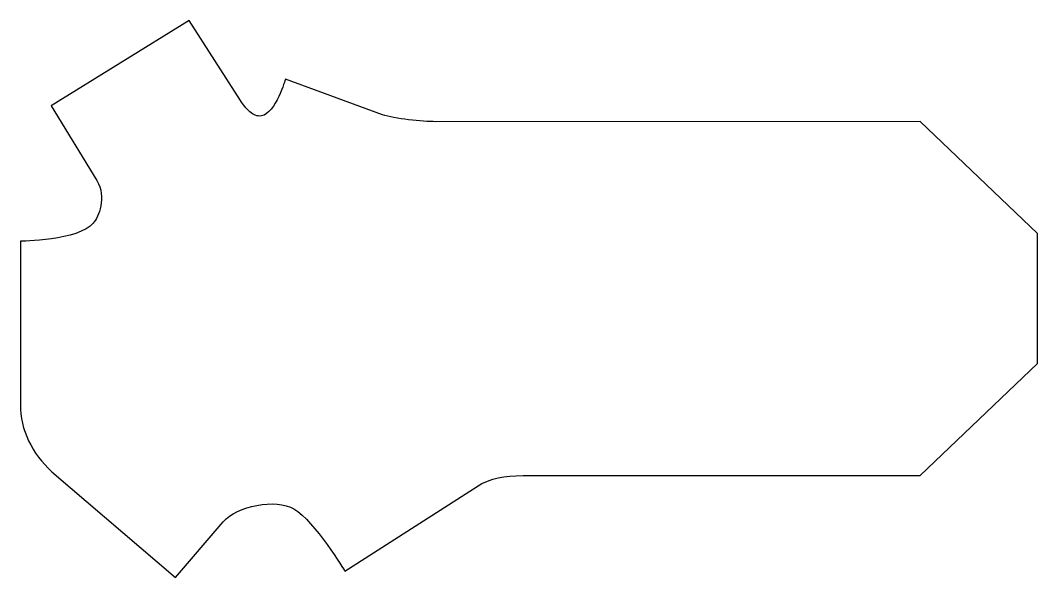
# Model space of a CAD drawing. Extents: x 45.4 to 101.8, y 51.2 to 82.1.
import ezdxf

# ---------------------------------------------------------------- set-up
doc = ezdxf.new("R2010")
doc.units = 0
doc.layers.get('0').update_dxf_attribs({"linetype": 'CONTINUOUS'})

msp = doc.modelspace()

# ---------------------------------------------------------------- linework, layer by layer
at = {"color": 7}
msp.add_lwpolyline([(47.126841, 77.370087), (49.657864, 73.23517), (49.752095, 73.060494), (49.823703, 72.883117), (49.8745, 72.704392), (49.906287, 72.525672), (49.920878, 72.348312), (49.920031, 72.173661), (49.905638, 72.003075), (49.879476, 71.837907), (49.843329, 71.67951), (49.799017, 71.529238), (49.748341, 71.38844), (49.693116, 71.258477), (49.635145, 71.140694), (49.576234, 71.03645), (49.518189, 70.947095), (49.46282, 70.873983), (49.286476, 70.704624), (49.060992, 70.555619), (48.794718, 70.425664), (48.496003, 70.313461), (48.173197, 70.217712), (47.834652, 70.137109), (47.488718, 70.070358), (47.143743, 70.016154), (46.808082, 69.9732), (46.490083, 69.940191), (46.198096, 69.915836), (45.940475, 69.898818), (45.725563, 69.887839), (45.561718, 69.881602), (45.457288, 69.87878), (45.420621, 69.878215), (45.422315, 60.849119), (45.429314, 60.579577), (45.45096, 60.31443), (45.487059, 60.053747), (45.537368, 59.79759), (45.601656, 59.546029), (45.679693, 59.299127), (45.771252, 59.056949), (45.8761, 58.819563), (45.994007, 58.587038), (46.124743, 58.359434), (46.268078, 58.13682), (46.423783, 57.919263), (46.591629, 57.706823), (46.771382, 57.499573), (46.962816, 57.297576), (47.165697, 57.100898), (54.017853, 51.236938), (56.658025, 54.33359), (56.814934, 54.495129), (57.001413, 54.644424), (57.213638, 54.780752), (57.447798, 54.903391), (57.700071, 55.011624), (57.966641, 55.104729), (58.243687, 55.181981), (58.527394, 55.242662), (58.813946, 55.286051), (59.099521, 55.311423), (59.380303, 55.318055), (59.652473, 55.305242), (59.912216, 55.272253), (60.155712, 55.218368), (60.379144, 55.142865), (60.578692, 55.045025), (60.799799, 54.895269), (61.029842, 54.703539), (61.265613, 54.476959), (61.503918, 54.222654), (61.741552, 53.94775), (61.975317, 53.65937), (62.202009, 53.36464), (62.418428, 53.070685), (62.621377, 52.784631), (62.80765, 52.513601), (62.974048, 52.264721), (63.117369, 52.045112), (63.234412, 51.861905), (63.321977, 51.722222), (63.376864, 51.633187), (63.395885, 51.601925), (70.991098, 56.4468), (71.291639, 56.586641), (71.588647, 56.693662), (71.889583, 56.772236), (72.20191, 56.826727), (72.533095, 56.861506), (72.890594, 56.880951), (73.281879, 56.889417), (73.714407, 56.891393), (95.278753, 56.894215), (101.778195, 63.096743), (101.775062, 70.30585), (95.270746, 76.501542), (68.44553, 76.499849), (68.294789, 76.501542), (68.128052, 76.506848), (67.947766, 76.51554), (67.75638, 76.527478), (67.556346, 76.542549), (67.350109, 76.560611), (67.140122, 76.581524), (66.928831, 76.605174), (66.718685, 76.631449), (66.512135, 76.660202), (66.311633, 76.691311), (66.119621, 76.724647), (65.938555, 76.760089), (65.770881, 76.7975), (65.619046, 76.836763), (65.485504, 76.877741), (60.10345, 78.848745), (60.097269, 78.827578), (60.078981, 78.767592), (60.049012, 78.674091), (60.007746, 78.552383), (59.955574, 78.407764), (59.892901, 78.24554), (59.820121, 78.071011), (59.737631, 77.889477), (59.645829, 77.706244), (59.54511, 77.52661), (59.435876, 77.355879), (59.318519, 77.199351), (59.193441, 77.062329), (59.061037, 76.950114), (58.921701, 76.86801), (58.775837, 76.821317), (58.688523, 76.812088), (58.602849, 76.815898), (58.518891, 76.831731), (58.436722, 76.85857), (58.356415, 76.895366), (58.278051, 76.941109), (58.201698, 76.994776), (58.127437, 77.055338), (58.055341, 77.121773), (57.985482, 77.193057), (57.917941, 77.268162), (57.852787, 77.346069), (57.7901, 77.425749), (57.72995, 77.50618), (57.672419, 77.586336), (57.617574, 77.665192), (54.770376, 82.115377), (47.126841, 77.370087)], close=True, dxfattribs=at)

doc.saveas('drawing.dxf')
